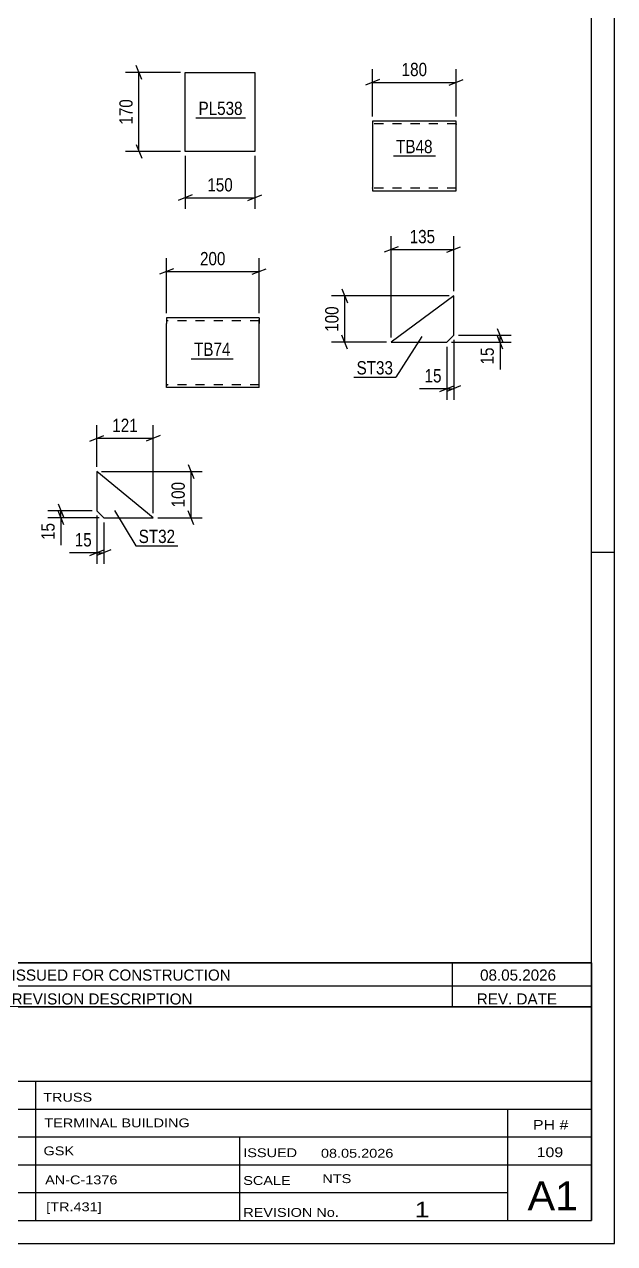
# Model space of a CAD drawing. Header units: millimetres. Extents: x 0 to 841, y 0 to 594.
# Drawn here: x 713.8 to 841, y 0 to 262.8 of the extents above; entities that cross this region are included whole.
import ezdxf

# ---------------------------------------------------------------- set-up
doc = ezdxf.new("R2010")
doc.units = ezdxf.units.MM
doc.linetypes.add('DXK_LINE_DOT2', pattern=[3.9198, 1.9599, -1.9599])
doc.styles.add('Arial Narrow', font='ARIALN.TTF', dxfattribs={"height": 0.2})

# ---------------------------------------------------------------- blocks, each defined once
blk = doc.blocks.new('Unknown-317311778-1113')
at = {"color": 5, "linetype": 'Continuous'}
for p, q in [((841, 0), (841, 594)), ((836, 5), (836, 589)), ((841, 149), (836, 149)), ((5, 5), (836, 5)), ((0, 0), (841, 0))]:
    blk.add_line(p, q, dxfattribs=at)
blk = doc.blocks.new('Part-317311778-6550 - 6546')
at = {"color": 2, "linetype": 'Continuous'}
for p, q in [((748.44, 235.46), (748.44, 252.46)), ((748.44, 252.46), (763.44, 252.46)), ((763.44, 252.46), (763.44, 235.46)), ((763.44, 235.46), (748.44, 235.46))]:
    blk.add_line(p, q, dxfattribs=at)
blk = doc.blocks.new('Part-317311778-6581 - 6577')
at = {"color": 2, "linetype": 'Continuous'}
for p, q in [((806.83, 241.96), (788.83, 241.96)), ((788.83, 241.96), (788.83, 227.05)), ((806.83, 228.16), (806.83, 241.96)), ((788.83, 227.05), (788.83, 226.96)), ((788.83, 226.96), (806.83, 226.96)), ((806.83, 226.96), (806.83, 228.16))]:
    blk.add_line(p, q, dxfattribs=at)
at = {"color": 7, "linetype": 'DXK_LINE_DOT2'}
for p, q in [((806.83, 241.36), (788.83, 241.36)), ((806.83, 241.32), (806.83, 241.36)), ((806.83, 241.36), (806.83, 241.32)), ((806.83, 241.22), (806.83, 241.32)), ((806.83, 241.32), (806.83, 241.22)), ((788.83, 227.56), (788.83, 227.61)), ((806.83, 227.56), (788.83, 227.56)), ((806.83, 227.61), (806.83, 227.93)), ((806.83, 227.56), (806.83, 227.61))]:
    blk.add_line(p, q, dxfattribs=at)
blk = doc.blocks.new('Part-317311778-6604 - 6598')
at = {"color": 2, "linetype": 'Continuous'}
for p, q in [((741.49, 156.47), (729.4, 166.47)), ((729.4, 166.47), (729.4, 157.97)), ((729.4, 157.97), (730.9, 156.47)), ((730.9, 156.47), (741.49, 156.47))]:
    blk.add_line(p, q, dxfattribs=at)
blk = doc.blocks.new('Part-317311778-6660 - 6654')
at = {"color": 2, "linetype": 'Continuous'}
for p, q in [((806.31, 204.3), (792.81, 194.3)), ((806.31, 195.8), (806.31, 204.3)), ((806.31, 195.8), (804.81, 194.3)), ((792.81, 194.3), (804.81, 194.3))]:
    blk.add_line(p, q, dxfattribs=at)
blk = doc.blocks.new('Part-317311778-6718 - 6714')
at = {"color": 2, "linetype": 'Continuous'}
for p, q in [((744.37, 199.55), (744.37, 198.35)), ((764.37, 199.55), (744.37, 199.55)), ((744.37, 185.29), (744.37, 198.35)), ((764.37, 199.55), (764.37, 199.46)), ((764.37, 199.46), (764.37, 198.35)), ((764.37, 184.55), (764.37, 198.35)), ((744.37, 184.64), (744.37, 185.29)), ((744.37, 184.55), (744.37, 184.64)), ((764.37, 184.55), (744.37, 184.55))]:
    blk.add_line(p, q, dxfattribs=at)
at = {"color": 7, "linetype": 'DXK_LINE_DOT2'}
for p, q in [((764.37, 198.95), (744.37, 198.95)), ((764.37, 198.35), (764.37, 199.2)), ((744.37, 185.29), (744.37, 184.9)), ((744.37, 185.15), (744.37, 185.19)), ((764.37, 185.15), (744.37, 185.15)), ((744.37, 184.55), (744.37, 184.55)), ((764.37, 185.15), (764.37, 185.19))]:
    blk.add_line(p, q, dxfattribs=at)
blk = doc.blocks.new('StraightDimension-317311778-6552 - 6546')
at = {"color": 7, "linetype": 'Continuous'}
for p, q in [((747.44, 252.46), (735.59, 252.46)), ((739.04, 250.96), (737.84, 253.96)), ((738.44, 235.46), (738.44, 252.46)), ((737.84, 236.96), (739.04, 233.96)), ((747.44, 235.46), (735.59, 235.46))]:
    blk.add_line(p, q, dxfattribs=at)
at = {"color": 0}
blk.add_wipeout([(737.69, 247.3), (733.49, 247.3), (733.49, 240.62), (737.69, 240.62)], dxfattribs=at)
at = {"color": 3, "style": 'Arial Narrow'}
blk.add_text('170', height=2.863, rotation=90.0002, dxfattribs=at).set_placement((737.09, 241.22))
blk = doc.blocks.new('StraightDimension-317311778-6563 - 6546')
at = {"color": 7, "linetype": 'Continuous'}
for p, q in [((748.44, 234.46), (748.44, 223.06)), ((763.44, 234.46), (763.44, 223.06)), ((749.94, 226.06), (746.94, 224.86)), ((761.94, 224.86), (764.94, 226.06)), ((748.44, 225.46), (763.44, 225.46))]:
    blk.add_line(p, q, dxfattribs=at)
at = {"color": 0}
blk.add_wipeout([(759.28, 226.21), (759.28, 230.41), (752.6, 230.41), (752.6, 226.21)], dxfattribs=at)
at = {"color": 3, "style": 'Arial Narrow'}
blk.add_text('150', height=2.863, dxfattribs=at).set_placement((753.2, 226.81))
blk = doc.blocks.new('StraightDimension-317311778-6584 - 6577')
at = {"color": 7, "linetype": 'Continuous'}
for p, q in [((788.83, 242.96), (788.83, 253.18)), ((806.83, 242.96), (806.83, 253.18)), ((790.33, 250.93), (787.33, 249.73)), ((788.83, 250.33), (806.83, 250.33)), ((805.33, 249.73), (808.33, 250.93))]:
    blk.add_line(p, q, dxfattribs=at)
at = {"color": 0}
blk.add_wipeout([(801.17, 251.08), (801.17, 255.28), (794.49, 255.28), (794.49, 251.08)], dxfattribs=at)
at = {"color": 3, "style": 'Arial Narrow'}
blk.add_text('180', height=2.863, dxfattribs=at).set_placement((795.09, 251.68))
blk = doc.blocks.new('StraightDimension-317311778-6628 - 6598')
at = {"color": 7, "linetype": 'Continuous'}
for p, q in [((728.4, 157.97), (718.78, 157.97)), ((721.03, 159.47), (722.23, 156.47)), ((722.23, 154.97), (721.03, 157.97)), ((721.63, 156.47), (721.63, 157.97)), ((729.9, 156.47), (718.78, 156.47))]:
    blk.add_line(p, q, dxfattribs=at)
at = {"color": 0}
blk.add_wipeout([(720.88, 155.94), (716.68, 155.94), (716.68, 151.09), (720.88, 151.09)], dxfattribs=at)
at = {"color": 7, "linetype": 'Continuous'}
blk.add_line((721.63, 156.47), (721.63, 150.56), dxfattribs=at)
blk.add_line((721.63, 156.47), (721.63, 150.56), dxfattribs=at)
at = {"color": 3, "style": 'Arial Narrow'}
blk.add_text('15', height=2.863, rotation=90.0002, dxfattribs=at).set_placement((720.28, 151.69))
blk = doc.blocks.new('StraightDimension-317311778-6606 - 6598')
at = {"color": 7, "linetype": 'Continuous'}
for p, q in [((729.4, 156.97), (729.4, 146.54)), ((730.9, 155.47), (730.9, 146.54)), ((727.9, 148.34), (730.9, 149.54)), ((732.4, 149.54), (729.4, 148.34)), ((729.4, 148.94), (730.9, 148.94))]:
    blk.add_line(p, q, dxfattribs=at)
at = {"color": 0}
blk.add_wipeout([(728.88, 149.69), (728.88, 153.89), (724.02, 153.89), (724.02, 149.69)], dxfattribs=at)
at = {"color": 7, "linetype": 'Continuous'}
blk.add_line((729.4, 148.94), (723.5, 148.94), dxfattribs=at)
blk.add_line((729.4, 148.94), (723.5, 148.94), dxfattribs=at)
at = {"color": 3, "style": 'Arial Narrow'}
blk.add_text('15', height=2.863, dxfattribs=at).set_placement((724.62, 150.29))
blk = doc.blocks.new('StraightDimension-317311778-6618 - 6598')
at = {"color": 7, "linetype": 'Continuous'}
for p, q in [((729.4, 167.47), (729.4, 176.47)), ((741.5, 157.47), (741.5, 176.47)), ((727.9, 173.02), (730.9, 174.22)), ((729.4, 173.62), (741.5, 173.62)), ((743, 174.22), (740, 173.02))]:
    blk.add_line(p, q, dxfattribs=at)
at = {"color": 0}
blk.add_wipeout([(738.79, 174.37), (738.79, 178.57), (732.11, 178.57), (732.11, 174.37)], dxfattribs=at)
at = {"color": 3, "style": 'Arial Narrow'}
blk.add_text('121', height=2.863, dxfattribs=at).set_placement((732.71, 174.97))
blk = doc.blocks.new('StraightDimension-317311778-6639 - 6598')
at = {"color": 7, "linetype": 'Continuous'}
for p, q in [((730.4, 166.47), (752.08, 166.47)), ((749.08, 167.97), (750.29, 164.97)), ((749.68, 156.47), (749.68, 166.47)), ((750.29, 154.97), (749.08, 157.97)), ((742.5, 156.47), (752.08, 156.47))]:
    blk.add_line(p, q, dxfattribs=at)
at = {"color": 0}
blk.add_wipeout([(748.93, 164.81), (744.73, 164.81), (744.73, 158.12), (748.93, 158.12)], dxfattribs=at)
at = {"color": 3, "style": 'Arial Narrow'}
blk.add_text('100', height=2.863, rotation=90.0002, dxfattribs=at).set_placement((748.33, 158.72))
blk = doc.blocks.new('StraightDimension-317311778-6699 - 6654')
at = {"color": 7, "linetype": 'Continuous'}
for p, q in [((792.81, 195.3), (792.81, 217.15)), ((806.31, 205.3), (806.31, 217.15)), ((794.31, 214.9), (791.31, 213.7)), ((792.81, 214.3), (806.31, 214.3)), ((804.81, 213.7), (807.81, 214.9))]:
    blk.add_line(p, q, dxfattribs=at)
at = {"color": 0}
blk.add_wipeout([(802.91, 215.05), (802.91, 219.25), (796.22, 219.25), (796.22, 215.05)], dxfattribs=at)
at = {"color": 3, "style": 'Arial Narrow'}
blk.add_text('135', height=2.863, dxfattribs=at).set_placement((796.82, 215.65))
blk = doc.blocks.new('StraightDimension-317311778-6662 - 6654')
at = {"color": 7, "linetype": 'Continuous'}
for p, q in [((815.71, 197.3), (816.91, 194.3)), ((807.31, 195.8), (818.71, 195.8)), ((816.91, 192.8), (815.71, 195.8)), ((816.31, 194.3), (816.31, 195.8)), ((805.81, 194.3), (818.71, 194.3))]:
    blk.add_line(p, q, dxfattribs=at)
at = {"color": 0}
blk.add_wipeout([(815.56, 193.78), (811.36, 193.78), (811.36, 188.92), (815.56, 188.92)], dxfattribs=at)
at = {"color": 7, "linetype": 'Continuous'}
blk.add_line((816.31, 194.3), (816.31, 188.4), dxfattribs=at)
blk.add_line((816.31, 194.3), (816.31, 188.4), dxfattribs=at)
at = {"color": 3, "style": 'Arial Narrow'}
blk.add_text('15', height=2.863, rotation=90.0002, dxfattribs=at).set_placement((814.96, 189.52))
blk = doc.blocks.new('StraightDimension-317311778-6673 - 6654')
at = {"color": 7, "linetype": 'Continuous'}
for p, q in [((782.21, 205.8), (783.41, 202.8)), ((805.31, 204.3), (779.96, 204.3)), ((782.81, 194.3), (782.81, 204.3)), ((783.41, 192.8), (782.21, 195.8)), ((791.81, 194.3), (779.96, 194.3))]:
    blk.add_line(p, q, dxfattribs=at)
at = {"color": 0}
blk.add_wipeout([(782.06, 202.65), (777.86, 202.65), (777.86, 195.96), (782.06, 195.96)], dxfattribs=at)
at = {"color": 3, "style": 'Arial Narrow'}
blk.add_text('100', height=2.863, rotation=90.0002, dxfattribs=at).set_placement((781.46, 196.56))
blk = doc.blocks.new('StraightDimension-317311778-6685 - 6654')
at = {"color": 7, "linetype": 'Continuous'}
for p, q in [((806.31, 194.8), (806.31, 181.9)), ((804.81, 193.3), (804.81, 181.9)), ((803.31, 183.7), (806.31, 184.9)), ((807.81, 184.9), (804.81, 183.7)), ((804.81, 184.3), (806.31, 184.3))]:
    blk.add_line(p, q, dxfattribs=at)
at = {"color": 0}
blk.add_wipeout([(804.29, 185.05), (804.29, 189.25), (799.43, 189.25), (799.43, 185.05)], dxfattribs=at)
at = {"color": 7, "linetype": 'Continuous'}
blk.add_line((804.81, 184.3), (798.91, 184.3), dxfattribs=at)
blk.add_line((804.81, 184.3), (798.91, 184.3), dxfattribs=at)
at = {"color": 3, "style": 'Arial Narrow'}
blk.add_text('15', height=2.863, dxfattribs=at).set_placement((800.03, 185.65))
blk = doc.blocks.new('StraightDimension-317311778-6721 - 6714')
at = {"color": 7, "linetype": 'Continuous'}
for p, q in [((744.37, 200.55), (744.37, 212.4)), ((764.37, 200.55), (764.37, 212.4)), ((745.87, 210.15), (742.87, 208.95)), ((744.37, 209.55), (764.37, 209.55)), ((762.87, 208.95), (765.87, 210.15))]:
    blk.add_line(p, q, dxfattribs=at)
at = {"color": 0}
blk.add_wipeout([(757.71, 210.3), (757.71, 214.5), (751.02, 214.5), (751.02, 210.3)], dxfattribs=at)
at = {"color": 3, "style": 'Arial Narrow'}
blk.add_text('200', height=2.863, dxfattribs=at).set_placement((751.62, 210.9))
blk = doc.blocks.new('Unknown-317311778-11474')
at = {"color": 7, "linetype": 'Continuous'}
for p, q in [((676, 51.05), (676, 5)), ((676, 51.05), (836, 51.05)), ((836, 51), (836, 5)), ((676, 35), (836, 35)), ((716.14, 35), (716.14, 5)), ((676, 29), (836, 29)), ((818, 5.05), (818, 29.05)), ((676, 23), (836, 23)), ((760.14, 23), (760.14, 5)), ((676, 17), (836, 17)), ((676, 11), (818, 11)), ((676, 5), (836, 5))]:
    blk.add_line(p, q, dxfattribs=at)
at = {"color": 7, "style": 'Arial Narrow'}
for s, height, width, p in [('DRAWING TITLE', 1.9089, 1.425378, (680.88, 30.61)), ('TRUSS', 1.909, 1.425378, (717.81, 30.59)), ('CONTRACT', 1.909, 1.425378, (680.88, 24.71)), ('TERMINAL BUILDING', 1.9089, 1.425378, (718.06, 25.07)), ('MODELLED BY', 1.9089, 1.425378, (680.88, 18.98)), ('GSK', 1.909, 1.425378, (717.88, 19.04)), ('ISSUED', 1.909, 1.425378, (760.94, 18.64)), ('08.05.2026', 1.909, 1.425378, (777.69, 18.52)), ('CONTRACT NO', 1.9089, 1.425378, (680.88, 12.66)), ('AN-C-1376', 1.909, 1.425378, (718.23, 12.78)), ('SCALE', 1.909, 1.425378, (760.94, 12.65)), ('A1', 6.204, 1.25, (822.24, 7.2)), ('DRAWING No', 1.909, 1.425378, (680.56, 7)), ('[TR.431]', 1.909, 1.425378, (718.46, 6.99)), ('1', 3.34, 1.5, (797.91, 5.68)), ('REVISION No.', 1.9089, 1.425378, (760.94, 5.77))]:
    blk.add_text(s, height=height, dxfattribs=dict(at, width=width)).set_placement(p)
at = {"color": 7, "linetype": 'Continuous', "style": 'Arial Narrow'}
for s, height, width, p in [('PH #', 2.1, 1.42538, (823.4, 24.55)), ('109', 2.1, 1.42538, (824.19, 18.65)), ('NTS', 1.909, 1.425378, (778, 13.05))]:
    blk.add_text(s, height=height, dxfattribs=dict(at, width=width)).set_placement(p)
blk = doc.blocks.new('Unknown-317311778-11477')
at = {"color": 7, "linetype": 'Continuous'}
for p, q in [((676, 60.55), (836, 60.55)), ((836, 60.55), (676, 60.55)), ((676, 60.55), (676, 55.55)), ((685, 60.55), (685, 55.55)), ((709, 60.55), (709, 55.55)), ((806, 60.55), (806, 55.55)), ((836, 60.55), (836, 55.55)), ((676, 55.55), (836, 55.55)), ((676, 55.55), (676, 51.05)), ((676, 55.55), (836, 55.55)), ((685, 55.55), (685, 51.05)), ((709, 55.55), (709, 51.05)), ((806, 55.55), (806, 51.05)), ((836, 55.55), (836, 51.05)), ((836, 51.05), (676, 51.05))]:
    blk.add_line(p, q, dxfattribs=at)
at = {"color": 7, "linetype": 'Continuous', "style": 'Arial Narrow'}
for s, height, width, p in [('1', 2.39, 1.196471, (679.16, 56.7)), ('0', 2.39, 1.196471, (694, 56.7)), ('ISSUED FOR CONSTRUCTION', 2.3861, 1.196471, (711, 56.7)), ('08.05.2026', 2.386, 1.196471, (812, 56.7)), ('No', 2.386, 1.2, (677.54, 51.55)), ('REV MARK', 2.386, 1.2, (686, 51.55)), ('REVISION DESCRIPTION', 2.3861, 1.2, (711, 51.55)), ('REV. DATE', 2.386, 1.2, (811.28, 51.55))]:
    blk.add_text(s, height=height, dxfattribs=dict(at, width=width)).set_placement(p)
blk = doc.blocks.new('Mark-317311778-6548 - 6546')
at = {"color": 0}
blk.add_wipeout([(760.8, 243.3), (760.8, 246.3), (751.3, 246.3), (751.3, 243.3)], dxfattribs=at)
blk.add_wipeout([(760.8, 243.3), (760.8, 246.3), (751.3, 246.3), (751.3, 243.3)], dxfattribs=at)
at = {"color": 30, "linetype": 'Continuous'}
blk.add_line((750.7, 242.7), (761.4, 242.7), dxfattribs=at)
at = {"color": 3, "style": 'Arial Narrow'}
blk.add_text('PL538', height=2.863, dxfattribs=at).set_placement((751.3, 243.3))
blk = doc.blocks.new('Mark-317311778-6579 - 6577')
at = {"color": 0}
blk.add_wipeout([(801.76, 235.06), (801.76, 238.06), (793.9, 238.06), (793.9, 235.06)], dxfattribs=at)
blk.add_wipeout([(801.76, 235.06), (801.76, 238.06), (793.9, 238.06), (793.9, 235.06)], dxfattribs=at)
at = {"color": 30, "linetype": 'Continuous'}
blk.add_line((793.3, 234.46), (802.36, 234.46), dxfattribs=at)
at = {"color": 3, "style": 'Arial Narrow'}
blk.add_text('TB48', height=2.863, dxfattribs=at).set_placement((793.9, 235.06))
blk = doc.blocks.new('Mark-317311778-6600 - 6598')
at = {"color": 0}
blk.add_wipeout([(746.25, 151.03), (746.25, 154.03), (738.4, 154.03), (738.4, 151.03)], dxfattribs=at)
blk.add_wipeout([(746.25, 151.03), (746.25, 154.03), (738.4, 154.03), (738.4, 151.03)], dxfattribs=at)
at = {"color": 30, "linetype": 'Continuous'}
for p, q in [((733.15, 158.03), (737.8, 150.43)), ((737.8, 150.43), (746.85, 150.43))]:
    blk.add_line(p, q, dxfattribs=at)
at = {"color": 3, "style": 'Arial Narrow'}
blk.add_text('ST32', height=2.863, dxfattribs=at).set_placement((738.4, 151.03))
blk = doc.blocks.new('Mark-317311778-6656 - 6654')
at = {"color": 0}
blk.add_wipeout([(793.22, 187.37), (793.22, 190.37), (785.37, 190.37), (785.37, 187.37)], dxfattribs=at)
blk.add_wipeout([(793.22, 187.37), (793.22, 190.37), (785.37, 190.37), (785.37, 187.37)], dxfattribs=at)
at = {"color": 30, "linetype": 'Continuous'}
for p in [(799.44, 195.55), (784.77, 186.77)]:
    blk.add_line(p, (793.82, 186.77), dxfattribs=at)
at = {"color": 3, "style": 'Arial Narrow'}
blk.add_text('ST33', height=2.863, dxfattribs=at).set_placement((785.37, 187.37))
blk = doc.blocks.new('Mark-317311778-6716 - 6714')
at = {"color": 0}
blk.add_wipeout([(758.19, 191.36), (758.19, 194.36), (750.33, 194.36), (750.33, 191.36)], dxfattribs=at)
blk.add_wipeout([(758.19, 191.36), (758.19, 194.36), (750.33, 194.36), (750.33, 191.36)], dxfattribs=at)
at = {"color": 30, "linetype": 'Continuous'}
blk.add_line((749.73, 190.76), (758.79, 190.76), dxfattribs=at)
at = {"color": 3, "style": 'Arial Narrow'}
blk.add_text('TB74', height=2.863, dxfattribs=at).set_placement((750.33, 191.36))

msp = doc.modelspace()

# ---------------------------------------------------------------- block references
for name in ['Unknown-317311778-1113', 'Part-317311778-6550 - 6546', 'Part-317311778-6581 - 6577', 'Part-317311778-6660 - 6654', 'Part-317311778-6718 - 6714', 'Part-317311778-6604 - 6598', 'Unknown-317311778-11477', 'Unknown-317311778-11474']:
    msp.add_blockref(name, (0, 0))

# ---------------------------------------------------------------- next in the draw order: block references
for name in ['StraightDimension-317311778-6584 - 6577', 'StraightDimension-317311778-6552 - 6546', 'Mark-317311778-6548 - 6546', 'Mark-317311778-6579 - 6577', 'StraightDimension-317311778-6699 - 6654', 'StraightDimension-317311778-6721 - 6714', 'Mark-317311778-6716 - 6714', 'StraightDimension-317311778-6628 - 6598']:
    msp.add_blockref(name, (0, 0))

# ---------------------------------------------------------------- next in the draw order: block references
for name in ['StraightDimension-317311778-6563 - 6546', 'StraightDimension-317311778-6662 - 6654', 'StraightDimension-317311778-6606 - 6598']:
    msp.add_blockref(name, (0, 0))

# ---------------------------------------------------------------- next in the draw order: block references
for name in ['StraightDimension-317311778-6673 - 6654', 'StraightDimension-317311778-6618 - 6598']:
    msp.add_blockref(name, (0, 0))

# ---------------------------------------------------------------- next in the draw order: block references
for name in ['StraightDimension-317311778-6685 - 6654', 'StraightDimension-317311778-6639 - 6598']:
    msp.add_blockref(name, (0, 0))

# ---------------------------------------------------------------- next in the draw order: block references
for name in ['Mark-317311778-6656 - 6654', 'Mark-317311778-6600 - 6598']:
    msp.add_blockref(name, (0, 0))

doc.saveas('drawing.dxf')
